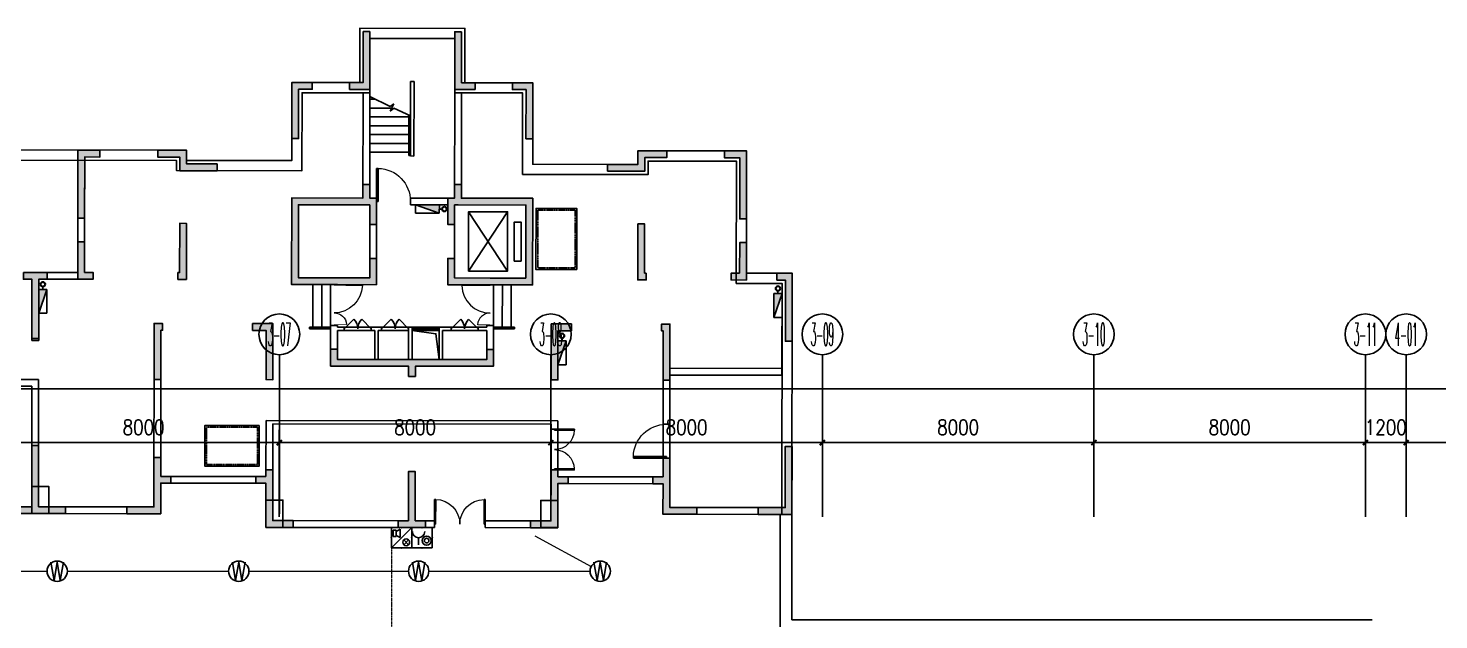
# Model space of a CAD drawing. Extents: x -781653 to 929899, y -292639 to -18670.
# Drawn here: x 373855 to 415415, y -132205 to -114789 of the extents above; entities that cross this region are included whole.
import ezdxf
from ezdxf.enums import TextEntityAlignment as Align

# ---------------------------------------------------------------- set-up
doc = ezdxf.new("R2010")
doc.units = 0
doc.header["$LTSCALE"] = 10
doc.header["$MEASUREMENT"] = 0
for name, pattern in [('ACAD_ISO11W100', [33.5, 12, -3, 12, -3, 0.5, -3]), ('BORDER', [1.75, 0.5, -0.25, 0.5, -0.25, 0, -0.25]), ('CENTER', [2, 1.25, -0.25, 0.25, -0.25]), ('DASH', [0.35, 0.25, -0.1])]:
    doc.linetypes.add(name, pattern=pattern)
doc.layers.get('0').update_dxf_attribs({"linetype": 'CONTINUOUS'})
doc.layers.get('Defpoints').update_dxf_attribs({"linetype": 'CONTINUOUS'})
for name, color, linetype in [('AXIS', 3, 'CONTINUOUS'), ('AXIS_TEXT', 7, 'CONTINUOUS'), ('COLUMN', 1, 'CONTINUOUS'), ('DOTE', 8, 'CENTER'), ('JPS-X', 1, 'BORDER'), ('JPS-XHS', 7, 'CONTINUOUS'), ('LVTRY', 6, 'CONTINUOUS'), ('PUB_DIM', 3, 'CONTINUOUS'), ('RD-equip', 3, 'CONTINUOUS'), ('solid', 252, 'CONTINUOUS'), ('STAIR', 9, 'CONTINUOUS'), ('wall', 8, 'CONTINUOUS'), ('wall-jg', 7, 'CONTINUOUS'), ('WINDOW', 4, 'CONTINUOUS'), ('结构墙', 7, 'CONTINUOUS')]:
    doc.layers.add(name, color=color, linetype=linetype)
doc.layers.add('RD-line', color=2, linetype='CONTINUOUS', lineweight=0)
doc.layers.get('DOTE').off()
doc.styles.add('_TCH_AXIS', font='COMPLEX', dxfattribs={"bigfont": 'GBCBIG'})
doc.styles.add('COMPLEX', font='COMPLEX')
doc.styles.add('DIM_FONT', font='SIMPLEX', dxfattribs={"width": 0.8, "bigfont": 'HZTXT'})
doc.styles.add('FS1', font='txt4', dxfattribs={"width": 0.8, "bigfont": 'fstxt'})
doc.styles.get("Standard").update_dxf_attribs({"font": 'GBENOR', "bigfont": 'GBCBIG'})
doc.dimstyles.new('DIMN300', dxfattribs={"dimscale": 3, "dimtxt": 300, "dimasz": 100, "dimexe": 250, "dimexo": 300, "dimgap": 150, "dimtad": 1, "dimdec": 0, "dimzin": 0, "dimdsep": 46, "dimtxsty": 'DIM_FONT', "dimblk": 'ARCHTICK', "dimcen": 0.09, "dimclrt": 7, "dimazin": 2, "dimtfac": 1, "dimtdec": 0, "dimtix": 1, "dimtmove": 2, "dimatfit": 3, "dimfxl": 0, "dimtolj": 1, "dimtzin": 0, "dimarcsym": 0})

# ---------------------------------------------------------------- blocks, each defined once
blk = doc.blocks.new('FF')
at = {"linetype": 'Continuous'}
for radius in [75, 60]:
    blk.add_circle((0, 0), radius, dxfattribs=at)
blk = doc.blocks.new('DXHS')
at = {"layer": 'JPS-XHS'}
blk.add_hatch(color=256, dxfattribs=at).paths.add_polyline_path([(-350, 240), (-350, 0), (350, 0)])
at = {"layer": 'JPS-XHS', "linetype": 'Continuous'}
for p, q in [((-350, 240), (-350, 0)), ((-350, 240), (350, 240)), ((-350, 0), (350, 0)), ((350, 240), (350, 0))]:
    blk.add_line(p, q, dxfattribs=at)
at = {"layer": 'JPS-XHS'}
blk.add_line((-350, 240), (350, 0), dxfattribs=at)
blk = doc.blocks.new('$DorLib2D$00000001')
for p, q in [((0.45, 0.975), (0.5, 0.975)), ((0.45, 0), (0.45, 0.975)), ((0.5, 0), (0.5, 0.975)), ((0.5, 0), (0.45, 0))]:
    blk.add_line(p, q)
at = {"lineweight": 13}
blk.add_arc((0.475, 0), 0.975, 91.4693, 180, dxfattribs=at)
blk = doc.blocks.new('$DorLib2D$00000002')
for p, q in [((-0.5, 0), (-0.5, 0.4875)), ((-0.475, 0.4875), (-0.5, 0.4875)), ((-0.475, 0), (-0.475, 0.4875)), ((0.475, 0), (0.475, 0.4875)), ((0.475, 0.4875), (0.5, 0.4875)), ((0.5, 0), (0.5, 0.4875)), ((-0.5, 0), (-0.475, 0)), ((0.5, 0), (0.475, 0))]:
    blk.add_line(p, q)
at = {"lineweight": 13}
for centre, start, end in [((-0.4875, 0), 0, 88.53072), ((0.4875, 0), 91.46928, 180)]:
    blk.add_arc(centre, 0.4875, start, end, dxfattribs=at)
blk = doc.blocks.new('$DorLib2D$00000116')
at = {"color": 0}
for p, q in [((-0.5, 0), (-0.146, 0.354)), ((0.5, 0), (0.146, 0.354))]:
    blk.add_line(p, q, dxfattribs=at)
for centre, start, end in [((-0.5, 0), 0, 45), ((0.5, 0), 135, 180)]:
    blk.add_arc(centre, 0.5, start, end, dxfattribs=at)
blk = doc.blocks.new('$WINLIB2D$00000001')
for p, q in [((-0.5, 0.5), (0.5, 0.5)), ((-0.5, 0.5), (-0.5, -0.5)), ((0.5, 0.167), (-0.5, 0.167)), ((0.5, -0.5), (0.5, 0.5)), ((0.5, -0.167), (-0.5, -0.167)), ((-0.5, -0.5), (0.5, -0.5))]:
    blk.add_line(p, q)
blk = doc.blocks.new('$DorLib2D$00000025')
at = {"const_width": 0.02}
for points in [[(0.481, -0.001), (0.481, 0.691)], [(-0.481, 0.001), (-0.481, 0.308)]]:
    blk.add_lwpolyline(points, dxfattribs=at)
at = {"lineweight": 13}
for centre, radius, start, end in [((0.505, -0.002), 0.699, 91.9397, 179.7238), ((-0.501, 0.003), 0.307, 359.7899, 85.7508)]:
    blk.add_arc(centre, radius, start, end, dxfattribs=at)
blk = doc.blocks.new('A$C6717307E')
at = {"layer": 'solid'}
for points in [[(32350, 8275), (32150, 8275), (32150, 7700), (30050, 7700), (30050, 9850), (32150, 9850), (32150, 9275), (32350, 9275), (32350, 10050), (32150, 10050), (32150, 10450), (31950, 10450), (31950, 10050), (29850, 10050), (29850, 7500), (32350, 7500)], [(36950, 10050), (34850, 10050), (34850, 10450), (34650, 10450), (34650, 10050), (34450, 10050), (34450, 9275), (34650, 9275), (34650, 9850), (36750, 9850), (36750, 7700), (34650, 7700), (34650, 8275), (34450, 8275), (34450, 7500), (36950, 7500)], [(26750, 9300), (26550, 9300), (26550, 7850), (26500, 7850), (26500, 7650), (26750, 7650)], [(40250, 7850), (40250, 9300), (40050, 9300), (40050, 7650), (40300, 7650), (40300, 7850)], [(23750, 7850), (24000, 7850), (24000, 7650), (23550, 7650), (23550, 8650), (23750, 8650)], [(21950, 7850), (22650, 7850), (22650, 7650), (22400, 7650), (22400, 5900), (22200, 5900), (22200, 7650), (21950, 7650)], [(25800, 4700), (26000, 4700), (26000, 6150), (26050, 6150), (26050, 6350), (25800, 6350)], [(29300, 6350), (28700, 6350), (28700, 6150), (29100, 6150), (29100, 4700), (29300, 4700)], [(37700, 6150), (38100, 6150), (38100, 6350), (37500, 6350), (37500, 4700), (37700, 4700)], [(40800, 4700), (41000, 4700), (41000, 6350), (40750, 6350), (40750, 6150), (40800, 6150)], [(31200, 5300), (31200, 5600), (31000, 5600), (31000, 5100), (33300, 5100), (33300, 4800), (33500, 4800), (33500, 5100), (35800, 5100), (35800, 5600), (35600, 5600), (35600, 5300)]]:
    blk.add_hatch(color=8, dxfattribs=at).paths.add_polyline_path(points)
at = {"layer": 'JPS-X', "color": 8, "const_width": 50}
for points in [[(34275, 9730), (34200, 9730)], [(22520, 7425), (22520, 7350)], [(44180, 7325), (44180, 7250)], [(37820, 5925), (37820, 5850)]]:
    blk.add_lwpolyline(points, dxfattribs=at)
at = {"layer": 'LVTRY', "color": 8}
blk.add_lwpolyline([(34200, 5300), (34102, 6056), (33400, 6150)], dxfattribs=at)
at = {"layer": 'STAIR', "color": 8}
for p, q in [((32744, 12749), (32150, 13040)), ((32314, 12960), (32150, 12960)), ((32787, 12700), (32150, 12700)), ((32851, 12830), (32744, 12749)), ((32745, 12614), (32851, 12830)), ((32852, 12696), (32745, 12614)), ((33350, 12470), (32852, 12696)), ((33300, 12492), (33300, 11300)), ((33350, 12470), (33350, 11300)), ((33300, 12440), (32150, 12440)), ((33300, 12180), (32150, 12180)), ((33300, 11920), (32150, 11920)), ((33300, 11660), (32150, 11660)), ((33300, 11400), (32150, 11400)), ((33300, 11300), (33350, 11300)), ((36210, 9650), (35060, 7900)), ((36210, 7900), (35060, 9650)), ((34650, 9275), (34650, 8275)), ((30480, 6250), (30480, 7500)), ((30740, 6250), (30740, 7500)), ((31000, 6300), (31000, 7500)), ((35800, 6300), (35800, 7500)), ((36060, 6250), (36060, 7500)), ((36320, 6250), (36320, 7500)), ((30380, 6250), (31000, 6250)), ((30380, 6200), (30380, 6250)), ((32200, 6250), (31400, 6250)), ((32500, 6250), (33300, 6250)), ((35350, 6250), (34550, 6250)), ((36420, 6250), (35800, 6250)), ((36420, 6200), (36420, 6250)), ((30380, 6200), (31000, 6200)), ((31400, 6150), (32200, 6150)), ((32500, 6150), (33300, 6150)), ((34550, 6150), (35350, 6150)), ((36420, 6200), (35800, 6200)), ((40800, 2400), (40800, 3400)), ((41000, 3400), (41000, 2400)), ((37500, 2050), (37500, 3250)), ((37700, 3250), (37700, 2050))]:
    blk.add_line(p, q, dxfattribs=at)
for points in [[(35060, 7900), (35060, 9650), (36210, 9650), (36210, 7900)], [(38250, 7950), (37050, 7950), (37050, 9750), (38250, 9750)], [(36410, 8200), (36410, 9350), (36610, 9350), (36610, 8200)], [(28900, 3350), (28900, 2150), (27300, 2150), (27300, 3350)]]:
    blk.add_lwpolyline(points, close=True, dxfattribs=at)
at = {"layer": 'STAIR', "color": 8, "linetype": 'DASH'}
for points in [[(38200, 8000), (37100, 8000), (37100, 9700), (38200, 9700)], [(28850, 3300), (28850, 2200), (27350, 2200), (27350, 3300)]]:
    blk.add_lwpolyline(points, close=True, dxfattribs=at)
at = {"layer": 'wall', "color": 8}
for p, q in [((33350, 11290), (33350, 13480)), ((33350, 13480), (33450, 13480)), ((33450, 11290), (33450, 13480)), ((31950, 10050), (31950, 13150)), ((31950, 13150), (32150, 13150)), ((32150, 10050), (32150, 13150)), ((34650, 13150), (34650, 10050)), ((34850, 13150), (34850, 10050)), ((33350, 11290), (33450, 11290)), ((29850, 10050), (29850, 7500)), ((31950, 10050), (29850, 10050)), ((32250, 10050), (32150, 10050)), ((32350, 10050), (32250, 10050)), ((32350, 9850), (32350, 10050)), ((34550, 10050), (33350, 10050)), ((33350, 10050), (33350, 9850)), ((34550, 10050), (34650, 10050)), ((34850, 10050), (36950, 10050)), ((36950, 10050), (36950, 7500)), ((30050, 9850), (30050, 7700)), ((32050, 9850), (30050, 9850)), ((32150, 9850), (32050, 9850)), ((32150, 9850), (32150, 7700)), ((32350, 9850), (32350, 7500)), ((33350, 9850), (34450, 9850)), ((34450, 9850), (34450, 9275)), ((34650, 9850), (34750, 9850)), ((34650, 9275), (34650, 9850)), ((34750, 9850), (36750, 9850)), ((36750, 9850), (36750, 7700)), ((23550, 9450), (23550, 7850)), ((23750, 9450), (23550, 9450)), ((23750, 9450), (23750, 7850)), ((34450, 9275), (34650, 9275)), ((34650, 8275), (34450, 8275)), ((34450, 8275), (34450, 7500)), ((34650, 7700), (34650, 8275)), ((22650, 7850), (23550, 7850)), ((22650, 7850), (22650, 7650)), ((22650, 7650), (23650, 7650)), ((23650, 7650), (24000, 7650)), ((23750, 7850), (24000, 7850)), ((24000, 7850), (24000, 7650)), ((29850, 7500), (31000, 7500)), ((30050, 7700), (31100, 7700)), ((31000, 7500), (31200, 7500)), ((31100, 7700), (32150, 7700)), ((31200, 7500), (32350, 7500)), ((35600, 7500), (34450, 7500)), ((35700, 7700), (34650, 7700)), ((35600, 7500), (35800, 7500)), ((36750, 7700), (35700, 7700)), ((36950, 7500), (35800, 7500)), ((31200, 6300), (31000, 6300)), ((31000, 6300), (31000, 6150)), ((31200, 6250), (31200, 6300)), ((31400, 6250), (31200, 6250)), ((31400, 6150), (31400, 6250)), ((32300, 6250), (32200, 6250)), ((32200, 6250), (32200, 6150)), ((32500, 6250), (32300, 6250)), ((32500, 6150), (32500, 6250)), ((33400, 6250), (33300, 6250)), ((33300, 6250), (33300, 6150)), ((33400, 6150), (33400, 6250)), ((34550, 6250), (34200, 6250)), ((34200, 6250), (34200, 6150)), ((34550, 6150), (34550, 6250)), ((35600, 6250), (35350, 6250)), ((35350, 6250), (35350, 6150)), ((35800, 6300), (35600, 6300)), ((35600, 6300), (35600, 6250)), ((35800, 6150), (35800, 6300)), ((31000, 6150), (31000, 5100)), ((31200, 6150), (31400, 6150)), ((31200, 6150), (31200, 5300)), ((32200, 6150), (32300, 6150)), ((32300, 6150), (32300, 5300)), ((32400, 6150), (32400, 5300)), ((32400, 6150), (32500, 6150)), ((33300, 6150), (33300, 5300)), ((33400, 6150), (33400, 5300)), ((34200, 6150), (34200, 5300)), ((34300, 6150), (34550, 6150)), ((34300, 6150), (34300, 5300)), ((35350, 6150), (35600, 6150)), ((35600, 6150), (35600, 5300)), ((35800, 6150), (35800, 5100)), ((32300, 5100), (31000, 5100)), ((32300, 5300), (31200, 5300)), ((33300, 5100), (32300, 5100)), ((33300, 5300), (32400, 5300)), ((33300, 5100), (33300, 4800)), ((33300, 5100), (33300, 5100)), ((34200, 5300), (33400, 5300)), ((33400, 5300), (33400, 5300)), ((34200, 5100), (33500, 5100)), ((33500, 5100), (33500, 4800)), ((35800, 5100), (34200, 5100)), ((35600, 5300), (34300, 5300)), ((41000, 5050), (44300, 5050)), ((41000, 5050), (41000, 4850)), ((44300, 5050), (44300, 4850)), ((22400, 4700), (19800, 4700)), ((22400, 4700), (22400, 2750)), ((25800, 4700), (25800, 2400)), ((26000, 4700), (25800, 4700)), ((26000, 4700), (26000, 2400)), ((33500, 4800), (33300, 4800)), ((40800, 4700), (40800, 3400)), ((41000, 4700), (40800, 4700)), ((41000, 4850), (44300, 4850)), ((41000, 3400), (41000, 4700)), ((19800, 4500), (22200, 4500)), ((22200, 4500), (22200, 2750)), ((37700, 3500), (29100, 3500)), ((29100, 3500), (29100, 2050)), ((37500, 3400), (29300, 3400)), ((29300, 3400), (29300, 2050)), ((37500, 3400), (37500, 3250)), ((37700, 3250), (37700, 3500)), ((40800, 3400), (41000, 3400)), ((37500, 3250), (37700, 3250)), ((22400, 2750), (22200, 2750))]:
    blk.add_line(p, q, dxfattribs=at)
at = {"layer": 'wall-jg', "color": 8}
for p, q in [((23550, 11150), (23550, 9450)), ((23750, 11150), (23750, 9450)), ((31950, 10450), (31950, 10050)), ((32150, 10450), (31950, 10450)), ((32150, 10050), (32150, 10450)), ((34650, 10450), (34650, 10050)), ((34850, 10450), (34650, 10450)), ((34850, 10050), (34850, 10450)), ((31950, 10050), (29850, 10050)), ((29850, 7500), (29850, 10050)), ((32350, 10050), (32150, 10050)), ((32350, 9275), (32350, 10050)), ((34450, 10050), (34650, 10050)), ((34450, 9275), (34450, 10050)), ((34850, 10050), (36950, 10050)), ((36950, 7500), (36950, 10050)), ((30050, 7700), (30050, 9850)), ((30050, 9850), (32150, 9850)), ((32150, 9850), (32150, 9275)), ((36750, 9850), (34650, 9850)), ((34650, 9850), (34650, 9275)), ((36750, 7700), (36750, 9850)), ((23550, 9450), (23750, 9450)), ((26550, 9300), (26550, 7850)), ((26750, 9300), (26550, 9300)), ((26750, 7650), (26750, 9300)), ((32350, 9275), (32150, 9275)), ((34450, 9275), (34650, 9275)), ((40050, 9300), (40250, 9300)), ((40050, 7650), (40050, 9300)), ((40250, 9300), (40250, 7850)), ((23750, 8750), (23550, 8750)), ((23550, 8750), (23550, 7650)), ((23750, 8750), (23750, 7850)), ((32350, 8275), (32150, 8275)), ((32150, 8275), (32150, 7700)), ((32350, 7500), (32350, 8275)), ((34450, 8275), (34650, 8275)), ((34450, 7500), (34450, 8275)), ((34650, 8275), (34650, 7700)), ((24000, 7650), (23550, 7650)), ((24000, 7850), (23750, 7850)), ((24000, 7850), (24000, 7650)), ((26550, 7850), (26500, 7850)), ((26500, 7850), (26500, 7650)), ((26500, 7650), (26750, 7650)), ((29850, 7500), (32350, 7500)), ((30050, 7700), (32150, 7700)), ((36950, 7500), (34450, 7500)), ((36750, 7700), (34650, 7700)), ((40300, 7650), (40050, 7650)), ((40250, 7850), (40300, 7850)), ((40300, 7850), (40300, 7650)), ((44300, 7550), (44300, 5050)), ((25800, 6350), (25800, 4700)), ((26050, 6350), (25800, 6350)), ((26050, 6350), (26050, 6150)), ((28700, 6150), (28700, 6350)), ((29300, 6350), (28700, 6350)), ((29300, 6350), (29300, 4700)), ((37500, 6350), (37500, 4700)), ((37500, 6350), (38100, 6350)), ((38100, 6150), (38100, 6350)), ((40750, 6350), (40750, 6150)), ((40750, 6350), (41000, 6350)), ((41000, 6350), (41000, 4700)), ((26050, 6150), (26000, 6150)), ((26000, 4700), (26000, 6150)), ((29100, 6150), (28700, 6150)), ((29100, 6150), (29100, 4700)), ((37700, 6150), (38100, 6150)), ((37700, 6150), (37700, 4700)), ((40750, 6150), (40800, 6150)), ((40800, 4700), (40800, 6150)), ((31200, 5600), (31000, 5600)), ((31000, 5100), (31000, 5600)), ((31200, 5300), (31200, 5600)), ((35600, 5300), (35600, 5600)), ((35800, 5600), (35600, 5600)), ((35800, 5100), (35800, 5600)), ((33300, 5100), (31000, 5100)), ((35600, 5300), (31200, 5300)), ((33300, 5100), (33300, 4800)), ((33500, 5100), (33500, 4800)), ((33500, 5100), (35800, 5100)), ((44300, 5050), (44300, 5050)), ((44300, 4850), (44300, 5050)), ((26000, 4700), (25800, 4700)), ((29300, 4700), (29100, 4700)), ((33500, 4800), (33300, 4800)), ((37500, 4700), (37700, 4700)), ((40800, 4700), (41000, 4700)), ((44300, 4850), (44300, 4850)), ((22200, 2750), (22300, 2750)), ((22200, 1050), (22200, 2750)), ((22400, 2750), (22300, 2750)), ((22400, 1050), (22400, 2750))]:
    blk.add_line(p, q, dxfattribs=at)
blk.add_lwpolyline([(21950, 7850), (22650, 7850), (22650, 7650), (22400, 7650), (22400, 5900), (22200, 5900), (22200, 7650), (21950, 7650), (21950, 7850)], dxfattribs=at)
at = {"layer": 'WINDOW', "color": 8, "linetype": 'DASH'}
for p, q in [((34650, 9275), (34450, 9275)), ((34450, 8275), (34650, 8275))]:
    blk.add_line(p, q, dxfattribs=at)
at = {"layer": 'JPS-X', "color": 8, "xscale": -1}
blk.add_blockref('FF', (34350, 9730), dxfattribs=at)
at = {"layer": 'JPS-X', "color": 8, "xscale": -1, "rotation": 90}
for p in [(22520, 7500), (44180, 7400), (37820, 6000)]:
    blk.add_blockref('FF', p, dxfattribs=at)
at = {"layer": 'JPS-XHS', "color": 8}
for p, rotation in [((33850, 9850), 179.9999999999999), ((22400, 7000), 270), ((44060, 6900), 270), ((37700, 5500), 270)]:
    blk.add_blockref('DXHS', p, dxfattribs=dict(at, rotation=rotation))
at = {"layer": 'WINDOW', "color": 8}
for name, p, xscale, yscale, zscale in [('$DorLib2D$00000001', (32850, 9950), -1000.000000000001, 1000.000000000001, -1000), ('$DorLib2D$00000116', (31800, 6200), -799.9999999999999, 799.9999999999999, 800), ('$DorLib2D$00000116', (32900, 6200), 799.9999999999999, 799.9999999999999, -800)]:
    blk.add_blockref(name, p, dxfattribs=dict(at, xscale=xscale, yscale=yscale, zscale=zscale))
for name, p, xscale, yscale, zscale, rotation in [('$DorLib2D$00000025', (31100, 6900), -1199.999999999999, 1199.999999999999, -1200, 270), ('$DorLib2D$00000025', (35700, 6900), 1199.999999999999, 1199.999999999999, -1200, 90), ('$WINLIB2D$00000001', (33800, 6200), 799.9999999999999, 99.99999999999999, 800, 179.9999999999999), ('$DorLib2D$00000116', (34950, 6200), -799.9999999999999, 799.9999999999999, 800, 2.086443871040067e-12), ('$DorLib2D$00000001', (40900, 2900), -1000.000000000001, 1000.000000000001, -1000, 90), ('$DorLib2D$00000002', (37600, 2650), -1199.999999999999, 1199.999999999999, -1200, 270)]:
    blk.add_blockref(name, p, dxfattribs=dict(at, xscale=xscale, yscale=yscale, zscale=zscale, rotation=rotation))
blk = doc.blocks.new('A$C63A85C0E')
at = {"layer": 'solid'}
for points in [[(31950, 13100), (31950, 14600), (32150, 14600), (32150, 14400), (32150, 12900), (31550, 12900), (31550, 13100)], [(35250, 13100), (35250, 12900), (34650, 12900), (34650, 14400), (34650, 14600), (34850, 14600), (34850, 13100)], [(30050, 12900), (30050, 11450), (29850, 11450), (29850, 13100), (30450, 13100), (30450, 12900)], [(36950, 13100), (36950, 11450), (36750, 11450), (36750, 12900), (36350, 12900), (36350, 13100)], [(23550, 11100), (23550, 9100), (23750, 9100), (23750, 10900), (24200, 10900), (24200, 11100)], [(26550, 10900), (25900, 10900), (25900, 11100), (26750, 11100), (26750, 10700), (27650, 10700), (27650, 10500), (26550, 10500)], [(40050, 10700), (40050, 11100), (40900, 11100), (40900, 10900), (40250, 10900), (40250, 10500), (39150, 10500), (39150, 10700)], [(43250, 11100), (43250, 9100), (43050, 9100), (43050, 10900), (42600, 10900), (42600, 11100)], [(32150, 8925), (32350, 8925), (32350, 9700), (32150, 9700), (32150, 10100), (31950, 10100), (31950, 9700), (29850, 9700), (29850, 7150), (32350, 7150), (32350, 7925), (32150, 7925), (32150, 7350), (30050, 7350), (30050, 9500), (32150, 9500)], [(34650, 8925), (34450, 8925), (34450, 9700), (34650, 9700), (34650, 10100), (34850, 10100), (34850, 9700), (36950, 9700), (36950, 7150), (34450, 7150), (34450, 7925), (34650, 7925), (34650, 7350), (36750, 7350), (36750, 9500), (34650, 9500)], [(26750, 7300), (26500, 7300), (26500, 7500), (26550, 7500), (26550, 8950), (26750, 8950)], [(40250, 7500), (40300, 7500), (40300, 7300), (40050, 7300), (40050, 8950), (40250, 8950)], [(23750, 7500), (24000, 7500), (24000, 7300), (23550, 7300), (23550, 8400), (23750, 8400)], [(43050, 7500), (43050, 8400), (43250, 8400), (43250, 7300), (42800, 7300), (42800, 7500)], [(44600, 7500), (44600, 5500), (44400, 5500), (44400, 7300), (44150, 7300), (44150, 7500)], [(25800, 6000), (26050, 6000), (26050, 5800), (26000, 5800), (26000, 4350), (25800, 4350)], [(29300, 4350), (29100, 4350), (29100, 5800), (28700, 5800), (28700, 6000), (29300, 6000)], [(37700, 5800), (37700, 4350), (37500, 4350), (37500, 6000), (38100, 6000), (38100, 5800)], [(40800, 5800), (40750, 5800), (40750, 6000), (41000, 6000), (41000, 4350), (40800, 4350)], [(35600, 4950), (35600, 5250), (35800, 5250), (35800, 4750), (33500, 4750), (33500, 4450), (33300, 4450), (33300, 4750), (31000, 4750), (31000, 5250), (31200, 5250), (31200, 4950)], [(22400, 600), (23200, 600), (23200, 400), (21400, 400), (21400, 600), (22200, 600), (22200, 2400), (22400, 2400)], [(43600, 400), (43600, 600), (44400, 600), (44400, 2400), (44600, 2400), (44600, 400)], [(26000, 1300), (26000, 400), (25000, 400), (25000, 600), (25800, 600), (25800, 2050), (26000, 2050), (26000, 1500), (26300, 1500), (26300, 1300)], [(29300, 200), (29900, 200), (29900, 0), (29100, 0), (29100, 1300), (28800, 1300), (28800, 1500), (29100, 1500), (29100, 1700), (29300, 1700)], [(37500, 1700), (37700, 1700), (37700, 1500), (38000, 1500), (38000, 1300), (37700, 1300), (37700, 0), (36900, 0), (36900, 200), (37500, 200)], [(41800, 600), (41800, 400), (40800, 400), (40800, 1300), (40500, 1300), (40500, 1500), (40800, 1500), (40800, 2050), (41000, 2050), (41000, 600)], [(33000, 0), (33000, 200), (33300, 200), (33300, 1650), (33500, 1650), (33500, 200), (33800, 200), (33800, 0)]]:
    blk.add_hatch(color=256, dxfattribs=at).paths.add_polyline_path(points)
h = blk.add_hatch(color=256, dxfattribs=at)
h.paths.add_polyline_path([(22300, 7500), (21950, 7500), (21950, 7400), (22300, 7400)])
h.paths.add_polyline_path([(22650, 7500), (22300, 7500), (22300, 7400), (22650, 7400)])
h.paths.add_polyline_path([(22650, 7400), (22300, 7400), (22300, 5900), (22400, 5900), (22400, 7300), (22650, 7300)])
h.paths.add_polyline_path([(22300, 7400), (21950, 7400), (21950, 7300), (22200, 7300), (22200, 5900), (22300, 5900)])
h.paths.add_polyline_path([(22400, 5900), (22300, 5900), (22300, 5500), (22400, 5500)])
h.paths.add_polyline_path([(22300, 5900), (22200, 5900), (22200, 5500), (22300, 5500)])
at = {"layer": 'wall-jg'}
for points in [[(32150, 14600), (31950, 14600), (31950, 13100), (31550, 13100), (31550, 12900), (32150, 12900), (32150, 14400), (32150, 14400)], [(34850, 14600), (34850, 13100), (35250, 13100), (35250, 12900), (34650, 12900), (34650, 14400), (34650, 14400), (34650, 14600)], [(23550, 11100), (23550, 9100), (23750, 9100), (23750, 10900), (24200, 10900), (24200, 11100)], [(27650, 10500), (26550, 10500), (26550, 10900), (25900, 10900), (25900, 11100), (26750, 11100), (26750, 10700), (27650, 10700)], [(39150, 10500), (40250, 10500), (40250, 10900), (40900, 10900), (40900, 11100), (40050, 11100), (40050, 10700), (39150, 10700)], [(43250, 11100), (43250, 9100), (43050, 9100), (43050, 10900), (42600, 10900), (42600, 11100)], [(23750, 7500), (24000, 7500), (24000, 7300), (23550, 7300), (23550, 8400), (23750, 8400)], [(43050, 7500), (42800, 7500), (42800, 7300), (43250, 7300), (43250, 8400), (43050, 8400)], [(44150, 7300), (44400, 7300), (44400, 5500), (44600, 5500), (44600, 7500), (44150, 7500)], [(28700, 6000), (28700, 5800), (29100, 5800), (29100, 4350), (29300, 4350), (29300, 6000)], [(38100, 6000), (38100, 5800), (37700, 5800), (37700, 4350), (37500, 4350), (37500, 6000)], [(21400, 600), (21400, 400), (23200, 400), (23200, 600), (22400, 600), (22400, 2400), (22200, 2400), (22200, 600)]]:
    blk.add_lwpolyline(points, close=True, dxfattribs=at)
for points in [[(30450, 13100), (29850, 13100), (29850, 11450), (30050, 11450), (30050, 12900), (30450, 12900), (30450, 13100)], [(36350, 13100), (36950, 13100), (36950, 11450), (36750, 11450), (36750, 12900), (36350, 12900), (36350, 13100)], [(32150, 8925), (32350, 8925), (32350, 9700), (32150, 9700), (32150, 10100), (31950, 10100), (31950, 9700), (29850, 9700), (29850, 7150), (32350, 7150), (32350, 7925), (32150, 7925), (32150, 7350), (30050, 7350), (30050, 9500), (32150, 9500), (32150, 8925)], [(34650, 8925), (34450, 8925), (34450, 9700), (34650, 9700), (34650, 10100), (34850, 10100), (34850, 9700), (36950, 9700), (36950, 7150), (34450, 7150), (34450, 7925), (34650, 7925), (34650, 7350), (36750, 7350), (36750, 9500), (34650, 9500), (34650, 8925)], [(26500, 7500), (26500, 7300), (26750, 7300), (26750, 8950), (26550, 8950), (26550, 7500), (26500, 7500)], [(40300, 7500), (40300, 7300), (40050, 7300), (40050, 8950), (40250, 8950), (40250, 7500), (40300, 7500)], [(21950, 7500), (22650, 7500), (22650, 7300), (22400, 7300), (22400, 5500), (22200, 5500), (22200, 7300), (21950, 7300), (21950, 7500)], [(25800, 4350), (26000, 4350), (26000, 5800), (26050, 5800), (26050, 6000), (25800, 6000), (25800, 4350)], [(41000, 4350), (40800, 4350), (40800, 5800), (40750, 5800), (40750, 6000), (41000, 6000), (41000, 4350)], [(31200, 5250), (31000, 5250), (31000, 4750), (33300, 4750), (33300, 4450), (33500, 4450), (33500, 4750), (35800, 4750), (35800, 5250), (35600, 5250), (35600, 4950), (31200, 4950), (31200, 5250)], [(44600, 400), (43600, 400), (43600, 600), (44400, 600), (44400, 2400), (44600, 2400), (44600, 400)], [(26000, 1500), (26000, 2050), (25800, 2050), (25800, 600), (25000, 600), (25000, 400), (26000, 400), (26000, 1300), (26300, 1300), (26300, 1500), (26000, 1500)], [(29100, 1500), (29100, 1700), (29300, 1700), (29300, 200), (29900, 200), (29900, 0), (29100, 0), (29100, 1300), (28800, 1300), (28800, 1500), (29100, 1500)], [(37700, 1500), (37700, 1700), (37500, 1700), (37500, 200), (36900, 200), (36900, 0), (37700, 0), (37700, 1300), (38000, 1300), (38000, 1500), (37700, 1500)], [(40800, 1500), (40800, 2050), (41000, 2050), (41000, 600), (41800, 600), (41800, 400), (40800, 400), (40800, 1300), (40500, 1300), (40500, 1500), (40800, 1500)], [(33000, 200), (33300, 200), (33300, 1650), (33500, 1650), (33500, 200), (33800, 200), (33800, 0), (33000, 0), (33000, 200)]]:
    blk.add_lwpolyline(points, dxfattribs=at)
blk = doc.blocks.new('A$C0FE76EBE')
at = {"layer": 'COLUMN'}
for points in [[(-53232, 57075), (-52732, 57075), (-52732, 57875), (-53232, 57875)], [(-46333, 56668), (-45833, 56668), (-45833, 57468), (-46333, 57468)], [(-38233, 56659), (-37733, 56659), (-37733, 57459), (-38233, 57459)]]:
    blk.add_lwpolyline(points, close=True, dxfattribs=at)
at = {"layer": '结构墙'}
for p, q in [((-31183, 57049), (-31183, 53597)), ((-30833, 57049), (-30833, 53947))]:
    blk.add_line(p, q, dxfattribs=at)
at = {"layer": '结构墙', "linetype": 'ByBlock'}
blk.add_line((-13737, 53947), (-30833, 53947), dxfattribs=at)
blk = doc.blocks.new('_ArchTick')
at = {"color": 0, "linetype": 'ByBlock', "const_width": 0.4}
blk.add_lwpolyline([(-0.5, -0.5), (0.5, 0.5)], dxfattribs=at)
blk = doc.blocks.new('*D94')
at = {"layer": 'Defpoints', "color": 0}
for p in [(247364, 114956), (239364, 112319), (247364, 112319)]:
    blk.add_point(p, dxfattribs=at)
at = {"layer": 'PUB_DIM', "color": 0, "lineweight": -2}
for p, q in [((239364, 112769), (239364, 115331)), ((247364, 112769), (247364, 115331)), ((239364, 114956), (247364, 114956))]:
    blk.add_line(p, q, dxfattribs=at)
at = {"layer": 'PUB_DIM', "color": 0, "lineweight": -2, "xscale": 150, "yscale": 150, "zscale": 150, "rotation": 180}
blk.add_blockref('_ArchTick', (239364, 114956), dxfattribs=at)
at = {"layer": 'PUB_DIM', "color": 0, "lineweight": -2, "xscale": 150, "yscale": 150, "zscale": 150}
blk.add_blockref('_ArchTick', (247364, 114956), dxfattribs=at)
at = {"layer": 'PUB_DIM', "color": 7, "insert": (243364, 115406), "char_height": 450, "attachment_point": 5, "style": 'DIM_FONT'}
blk.add_mtext('\\A1;8000', dxfattribs=at)
blk = doc.blocks.new('*D95')
at = {"layer": 'Defpoints', "color": 0}
for p in [(238164, 114956), (230164, 112319), (238164, 112319)]:
    blk.add_point(p, dxfattribs=at)
at = {"layer": 'PUB_DIM', "color": 0, "lineweight": -2}
for p, q in [((230164, 112769), (230164, 115331)), ((238164, 112769), (238164, 115331)), ((230164, 114956), (238164, 114956))]:
    blk.add_line(p, q, dxfattribs=at)
at = {"layer": 'PUB_DIM', "color": 0, "lineweight": -2, "xscale": 150, "yscale": 150, "zscale": 150, "rotation": 180}
blk.add_blockref('_ArchTick', (230164, 114956), dxfattribs=at)
at = {"layer": 'PUB_DIM', "color": 0, "lineweight": -2, "xscale": 150, "yscale": 150, "zscale": 150}
blk.add_blockref('_ArchTick', (238164, 114956), dxfattribs=at)
at = {"layer": 'PUB_DIM', "color": 7, "insert": (234164, 115406), "char_height": 450, "attachment_point": 5, "style": 'DIM_FONT'}
blk.add_mtext('\\A1;8000', dxfattribs=at)
blk = doc.blocks.new('*D96')
at = {"layer": 'Defpoints', "color": 0}
for p in [(230164, 114956), (222164, 112319), (230164, 112319)]:
    blk.add_point(p, dxfattribs=at)
at = {"layer": 'PUB_DIM', "color": 0, "lineweight": -2}
for p, q in [((222164, 112769), (222164, 115331)), ((230164, 112769), (230164, 115331)), ((222164, 114956), (230164, 114956))]:
    blk.add_line(p, q, dxfattribs=at)
at = {"layer": 'PUB_DIM', "color": 0, "lineweight": -2, "xscale": 150, "yscale": 150, "zscale": 150, "rotation": 180}
blk.add_blockref('_ArchTick', (222164, 114956), dxfattribs=at)
at = {"layer": 'PUB_DIM', "color": 0, "lineweight": -2, "xscale": 150, "yscale": 150, "zscale": 150}
blk.add_blockref('_ArchTick', (230164, 114956), dxfattribs=at)
at = {"layer": 'PUB_DIM', "color": 7, "insert": (226164, 115406), "char_height": 450, "attachment_point": 5, "style": 'DIM_FONT'}
blk.add_mtext('\\A1;8000', dxfattribs=at)
blk = doc.blocks.new('*D97')
at = {"layer": 'Defpoints', "color": 0}
for p in [(222164, 114956), (214164, 112319), (222164, 112319)]:
    blk.add_point(p, dxfattribs=at)
at = {"layer": 'PUB_DIM', "color": 0, "lineweight": -2}
for p, q in [((214164, 112769), (214164, 115331)), ((222164, 112769), (222164, 115331)), ((214164, 114956), (222164, 114956))]:
    blk.add_line(p, q, dxfattribs=at)
at = {"layer": 'PUB_DIM', "color": 0, "lineweight": -2, "xscale": 150, "yscale": 150, "zscale": 150, "rotation": 180}
blk.add_blockref('_ArchTick', (214164, 114956), dxfattribs=at)
at = {"layer": 'PUB_DIM', "color": 0, "lineweight": -2, "xscale": 150, "yscale": 150, "zscale": 150}
blk.add_blockref('_ArchTick', (222164, 114956), dxfattribs=at)
at = {"layer": 'PUB_DIM', "color": 7, "insert": (218164, 115406), "char_height": 450, "attachment_point": 5, "style": 'DIM_FONT'}
blk.add_mtext('\\A1;8000', dxfattribs=at)
blk = doc.blocks.new('*D98')
at = {"layer": 'Defpoints', "color": 0}
for p in [(214164, 114956), (206164, 112319), (214164, 112319)]:
    blk.add_point(p, dxfattribs=at)
at = {"layer": 'PUB_DIM', "color": 0, "lineweight": -2}
for p, q in [((206164, 112769), (206164, 115331)), ((214164, 112769), (214164, 115331)), ((206164, 114956), (214164, 114956))]:
    blk.add_line(p, q, dxfattribs=at)
at = {"layer": 'PUB_DIM', "color": 0, "lineweight": -2, "xscale": 150, "yscale": 150, "zscale": 150, "rotation": 180}
blk.add_blockref('_ArchTick', (206164, 114956), dxfattribs=at)
at = {"layer": 'PUB_DIM', "color": 0, "lineweight": -2, "xscale": 150, "yscale": 150, "zscale": 150}
blk.add_blockref('_ArchTick', (214164, 114956), dxfattribs=at)
at = {"layer": 'PUB_DIM', "color": 7, "insert": (210164, 115406), "char_height": 450, "attachment_point": 5, "style": 'DIM_FONT'}
blk.add_mtext('\\A1;8000', dxfattribs=at)
blk = doc.blocks.new('*D99')
at = {"layer": 'Defpoints', "color": 0}
for p in [(206164, 114956), (198164, 112319), (206164, 112319)]:
    blk.add_point(p, dxfattribs=at)
at = {"layer": 'PUB_DIM', "color": 0, "lineweight": -2}
for p, q in [((198164, 112769), (198164, 115331)), ((206164, 112769), (206164, 115331)), ((198164, 114956), (206164, 114956))]:
    blk.add_line(p, q, dxfattribs=at)
at = {"layer": 'PUB_DIM', "color": 0, "lineweight": -2, "xscale": 150, "yscale": 150, "zscale": 150, "rotation": 180}
blk.add_blockref('_ArchTick', (198164, 114956), dxfattribs=at)
at = {"layer": 'PUB_DIM', "color": 0, "lineweight": -2, "xscale": 150, "yscale": 150, "zscale": 150}
blk.add_blockref('_ArchTick', (206164, 114956), dxfattribs=at)
at = {"layer": 'PUB_DIM', "color": 7, "insert": (202164, 115406), "char_height": 450, "attachment_point": 5, "style": 'DIM_FONT'}
blk.add_mtext('\\A1;8000', dxfattribs=at)
blk = doc.blocks.new('*D117')
at = {"layer": 'Defpoints', "color": 0}
for p in [(295364, 116544), (25264, 112319), (295364, 112296)]:
    blk.add_point(p, dxfattribs=at)
at = {"layer": 'PUB_DIM', "color": 0, "lineweight": -2}
for p, q in [((25264, 112769), (25264, 116919)), ((295364, 112746), (295364, 116919)), ((25264, 116544), (295364, 116544))]:
    blk.add_line(p, q, dxfattribs=at)
at = {"layer": 'PUB_DIM', "color": 0, "lineweight": -2, "xscale": 150, "yscale": 150, "zscale": 150, "rotation": 180}
blk.add_blockref('_ArchTick', (25264, 116544), dxfattribs=at)
at = {"layer": 'PUB_DIM', "color": 0, "lineweight": -2, "xscale": 150, "yscale": 150, "zscale": 150}
blk.add_blockref('_ArchTick', (295364, 116544), dxfattribs=at)
at = {"layer": 'PUB_DIM', "color": 7, "insert": (160314, 116994), "char_height": 450, "attachment_point": 5, "style": 'DIM_FONT'}
blk.add_mtext('\\A1;270100', dxfattribs=at)
blk = doc.blocks.new('_AXISO')
blk.add_circle((0, 0), 0.5)
at = {"layer": 'AXIS_TEXT', "style": 'COMPLEX', "width": 1.041667}
blk.add_attdef('A', text='', height=0.56, dxfattribs=at).set_placement((-0.25, -0.28), (0.25, -0.28), align=Align.FIT)
blk = doc.blocks.new('*D148')
at = {"layer": 'Defpoints', "color": 0}
for p in [(239364, 114956), (238164, 112319), (239364, 112319)]:
    blk.add_point(p, dxfattribs=at)
at = {"layer": 'PUB_DIM', "color": 0, "lineweight": -2}
for p, q in [((238164, 112769), (238164, 115331)), ((239364, 112769), (239364, 115331)), ((238164, 114956), (238014, 114956)), ((238164, 114956), (239364, 114956)), ((239364, 114956), (239514, 114956))]:
    blk.add_line(p, q, dxfattribs=at)
at = {"layer": 'PUB_DIM', "color": 0, "lineweight": -2, "xscale": 150, "yscale": 150, "zscale": 150}
blk.add_blockref('_ArchTick', (238164, 114956), dxfattribs=at)
at = {"layer": 'PUB_DIM', "color": 0, "lineweight": -2, "xscale": 150, "yscale": 150, "zscale": 150, "rotation": 180}
blk.add_blockref('_ArchTick', (239364, 114956), dxfattribs=at)
at = {"layer": 'PUB_DIM', "color": 7, "insert": (238764, 115406), "char_height": 450, "attachment_point": 5, "style": 'DIM_FONT'}
blk.add_mtext('\\A1;1200', dxfattribs=at)
blk = doc.blocks.new('yy')
at = {"layer": 'RD-equip'}
blk.add_circle((0, 0), 200, dxfattribs=at)
at = {"layer": 'RD-equip', "color": 4, "style": 'FS1', "width": 0.8}
blk.add_attdef('Y', text='', height=360, dxfattribs=at).set_placement((0, 0), align=Align.MIDDLE)
blk = doc.blocks.new('$equip$00001630')
for p, q in [((-0.5, 0), (-0.5, -1)), ((0.5, 0), (-0.5, 0)), ((0.5, -1), (0.5, 0)), ((-0.169, -0.5), (-0.169, -0.85)), ((-0.5, -1), (0.5, -1))]:
    blk.add_line(p, q)
for radius in [0.226, 0.113]:
    blk.add_circle((0.227, -0.64), radius)
blk.add_arc((-0.169, -0.2), 0.3, 180, 0)
for p in [(0, 0), (-0.5, -0.5), (0.5, -0.5), (0, -1)]:
    blk.add_point(p)
at = {"flags": 9}
blk.add_attdef('A', (0, 0), '', height=0.00002, dxfattribs=at)
blk.add_attdef('B', text='', height=0.4, dxfattribs=at).set_placement((0.884, -0.7), align=Align.MIDDLE_CENTER)
blk = doc.blocks.new('$equip$00001636')
for p, q in [((0.5, 0), (-0.5, 0)), ((0.5, 0), (-0.5, -1)), ((-0.5, 0), (-0.5, -1)), ((0.5, -1), (0.5, 0)), ((-0.417, -0.135, 0), (-0.417, -0.435, 0)), ((-0.269, -0.135, 0), (-0.417, -0.135, 0)), ((-0.417, -0.435, 0), (-0.269, -0.435, 0)), ((-0.269, -0.185, 0), (-0.069, -0.085, 0)), ((-0.269, -0.435, 0), (-0.269, -0.135, 0)), ((-0.069, -0.485, 0), (-0.269, -0.385, 0)), ((-0.069, -0.085, 0), (-0.069, -0.485, 0)), ((0.105, -0.602), (0.344, -0.841)), ((0.105, -0.841), (0.344, -0.602)), ((-0.5, -1), (0.5, -1))]:
    blk.add_line(p, q)
blk.add_circle((0.225, -0.722), 0.169)
for p in [(0, 0), (-0.5, -0.5), (0.5, -0.5), (0, -1)]:
    blk.add_point(p)
at = {"flags": 9}
blk.add_attdef('A', (0, 0), '', height=0.00002, dxfattribs=at)
blk.add_attdef('B', text='', height=0.4, dxfattribs=at).set_placement((0.884, -0.7), align=Align.MIDDLE_CENTER)
blk = doc.blocks.new('sdfgsdgsdgdsg')
at = {"layer": 'RD-equip', "xscale": 600, "yscale": 600, "zscale": 600, "rotation": 359.9999999999889}
for name, p in [('$equip$00001636', (-300, 600)), ('$equip$00001630', (300, 600))]:
    blk.add_blockref(name, p, dxfattribs=at)
blk = doc.blocks.new('A$C35934B5C')
at = {"layer": 'AXIS'}
for p, q in [((206164.2, 112857.5), (206164.2, 117544.5)), ((214164.2, 112857.5), (214164.2, 117544.5)), ((222164.2, 112857.5), (222164.2, 117544.5)), ((230164.2, 112857.5), (230164.2, 117544.5)), ((238164.2, 112857.5), (238164.2, 117544.5)), ((239364.2, 112857.5), (239364.2, 117544.5))]:
    blk.add_line(p, q, dxfattribs=at)
ref = blk.add_blockref('_AXISO', (206164.2, 118144.5), dxfattribs=dict(at, xscale=-1200, yscale=1200, zscale=1200, rotation=180))
ref.add_attrib('A', '3-07', dxfattribs={"layer": 'AXIS_TEXT', "linetype": 'ByBlock', "height": 678.82, "style": '_TCH_AXIS', "width": 0.265823}).set_placement((205824.8, 117805.1), (206503.6, 117805.1), align=Align.FIT)
ref = blk.add_blockref('_AXISO', (214164.2, 118144.5), dxfattribs=dict(at, xscale=-1200, yscale=1200, zscale=1200, rotation=180))
ref.add_attrib('A', '3-08', dxfattribs={"layer": 'AXIS_TEXT', "linetype": 'ByBlock', "height": 678.82, "style": '_TCH_AXIS', "width": 0.265823}).set_placement((213824.8, 117805.1), (214503.6, 117805.1), align=Align.FIT)
ref = blk.add_blockref('_AXISO', (222164.2, 118144.5), dxfattribs=dict(at, xscale=-1200, yscale=1200, zscale=1200, rotation=180))
ref.add_attrib('A', '3-09', dxfattribs={"layer": 'AXIS_TEXT', "linetype": 'ByBlock', "height": 678.82, "style": '_TCH_AXIS', "width": 0.265823}).set_placement((221824.8, 117805.1), (222503.6, 117805.1), align=Align.FIT)
ref = blk.add_blockref('_AXISO', (230164.2, 118144.5), dxfattribs=dict(at, xscale=-1200, yscale=1200, zscale=1200, rotation=180))
ref.add_attrib('A', '3-10', dxfattribs={"layer": 'AXIS_TEXT', "linetype": 'ByBlock', "height": 678.82, "style": '_TCH_AXIS', "width": 0.283784}).set_placement((229824.8, 117805.1), (230503.6, 117805.1), align=Align.FIT)
ref = blk.add_blockref('_AXISO', (238164.2, 118144.5), dxfattribs=dict(at, xscale=-1200, yscale=1200, zscale=1200, rotation=180))
ref.add_attrib('A', '3-11', dxfattribs={"layer": 'AXIS_TEXT', "linetype": 'ByBlock', "height": 678.82, "style": '_TCH_AXIS', "width": 0.304348}).set_placement((237824.8, 117805.1), (238503.6, 117805.1), align=Align.FIT)
ref = blk.add_blockref('_AXISO', (239364.2, 118144.5), dxfattribs=dict(at, xscale=-1200, yscale=1200, zscale=1200, rotation=180))
ref.add_attrib('A', '4-01', dxfattribs={"layer": 'AXIS_TEXT', "linetype": 'ByBlock', "height": 678.82, "style": '_TCH_AXIS', "width": 0.276316}).set_placement((239024.8, 117805.1), (239703.6, 117805.1), align=Align.FIT)
at = {"layer": 'PUB_DIM'}
for base, p1, p2, picture, middle in [((295364.2, 116543.9), (25264.2, 112318.8), (295364.2, 112296.4), '*D117', (160314.2, 116993.9)), ((239364.2, 114956.2), (238164.2, 112318.8), (239364.2, 112318.8), '*D148', (238764.2, 115406.2))]:
    dim = blk.add_linear_dim(base=base, p1=p1, p2=p2, dimstyle='DIMN300', override={"dimscale": 1.5}, dxfattribs=at)
    dim.commit()
    dim.dimension.update_dxf_attribs({"geometry": picture, "text_midpoint": middle})
for p1, p2, picture, middle in [((198164.2, 112318.8), (206164.2, 112318.8), '*D99', (202164.2, 115406.2)), ((206164.2, 112318.8), (214164.2, 112318.8), '*D98', (210164.2, 115406.2)), ((214164.2, 112318.8), (222164.2, 112318.8), '*D97', (218164.2, 115406.2)), ((222164.2, 112318.8), (230164.2, 112318.8), '*D96', (226164.2, 115406.2)), ((230164.2, 112318.8), (238164.2, 112318.8), '*D95', (234164.2, 115406.2)), ((239364.2, 112318.8), (247364.2, 112318.8), '*D94', (243364.2, 115406.2))]:
    dim = blk.add_aligned_dim(p1=p1, p2=p2, distance=2637.4, dimstyle='DIMN300', override={"dimscale": 1.5}, dxfattribs=at)
    dim.commit()
    dim.dimension.update_dxf_attribs({"geometry": picture, "text_midpoint": middle})

msp = doc.modelspace()

# ---------------------------------------------------------------- linework, layer by layer
at = {"layer": 'RD-line'}
for p, q in [((388777.8, -129735.9), (390444.2, -130634.3)), ((369658.3, -130776.6), (374408.3, -130776.6)), ((375008.3, -130776.6), (379758.3, -130776.6)), ((380358.3, -130776.6), (385058.3, -130776.6)), ((385658.3, -130776.6), (390408.3, -130776.6))]:
    msp.add_line(p, q, dxfattribs=at)
at = {"layer": 'RD-line', "color": 1, "linetype": 'ACAD_ISO11W100', "ltscale": 0.05}
msp.add_line((384557.2, -130090.6), (384557.2, -143304.9), dxfattribs=at)
at = {"layer": 'wall', "linetype": 'ByBlock'}
for p, q in [((378059, -127982.9), (380559, -127985.6)), ((389759, -127995.9), (392259, -127998.7)), ((378058.8, -128182.9), (380558.8, -128185.6)), ((389758.8, -128195.9), (392258.8, -128198.7)), ((374957.8, -129079.4), (376757.8, -129081.4)), ((374958, -128879.4), (376758, -128881.4)), ((393557.8, -129100.1), (395357.8, -129102.2)), ((393558, -128900.1), (395358, -128902.2)), ((381657.4, -129486.9), (384757.4, -129490.3)), ((381657.6, -129286.9), (384757.6, -129290.3)), ((385557.4, -129491.2), (385821.6, -129491.5)), ((385557.6, -129291.2), (385821.8, -129291.5)), ((385821.6, -129491.5), (385821.8, -129291.5)), ((387321.6, -129493.2), (387321.8, -129293.2)), ((387321.6, -129493.2), (388657.4, -129494.7)), ((387321.8, -129293.2), (388657.6, -129294.7))]:
    msp.add_line(p, q, dxfattribs=at)
at = {"layer": '结构墙', "linetype": 'ByBlock'}
for points in [[(369619.8, -118373.4), (378519.8, -118383.4), (378519.4, -118683.4), (381619.4, -118686.8), (381622, -116386.8), (383622, -116389.1), (383623.8, -114789.1), (386723.8, -114792.5), (386722, -116392.5), (388722, -116394.7), (388719.3, -118794.7), (391819.3, -118798.2), (391819.7, -118398.2), (395019.7, -118401.8), (395015.7, -122001.8), (396365.7, -122003.3), (396357.8, -129103.3)], [(369919.4, -118673.8), (378219.4, -118683), (378219.1, -118973.5), (381918.3, -118987.1), (381921.7, -116687.2), (383921.7, -116689.4), (383923.4, -115089.4), (386423.4, -115092.2), (386421.6, -116692.2), (388421.6, -116694.4), (388419, -119094.4), (392119, -119098.5), (392119.4, -118698.5), (394719.4, -118701.4), (394715.4, -122301.4), (396065.4, -122302.9), (396057.8, -129102.9)]]:
    msp.add_lwpolyline(points, dxfattribs=at)

# ---------------------------------------------------------------- block references
at = {"rotation": 359.9360638265084}
msp.add_blockref('A$C6717307E', (351757, -129803.5), dxfattribs=at)
at = {"layer": 'DOTE', "color": 3}
msp.add_blockref('A$C35934B5C', (175089.6, -241945.8), dxfattribs=at)
at = {"layer": 'RD-equip', "xscale": 1.5, "yscale": 1.5, "zscale": 1.5}
for p in [(374708.3, -130776.6), (380058.3, -130776.6), (385358.3, -130776.6), (390708.3, -130776.6)]:
    msp.add_blockref('yy', p, dxfattribs=at).add_auto_attribs({'Y': 'W'})
at = {"layer": 'RD-line', "rotation": 359.9806934710969}
msp.add_blockref('sdfgsdgsdgdsg', (385157.2, -130090.8), dxfattribs=at)
at = {"layer": 'wall', "rotation": 359.9360638263715}
msp.add_blockref('A$C63A85C0E', (351757.4, -129453.5), dxfattribs=at)
at = {"layer": 'WINDOW', "linetype": 'ByBlock', "xscale": -1500, "yscale": 1500, "zscale": 1500, "rotation": 359.9360638246339}
msp.add_blockref('$DorLib2D$00000002', (386571.7, -129392.4), dxfattribs=at)
at = {"layer": '结构墙'}
msp.add_blockref('A$C0FE76EBE', (427190.6, -186151.8), dxfattribs=at)

doc.saveas('drawing.dxf')
